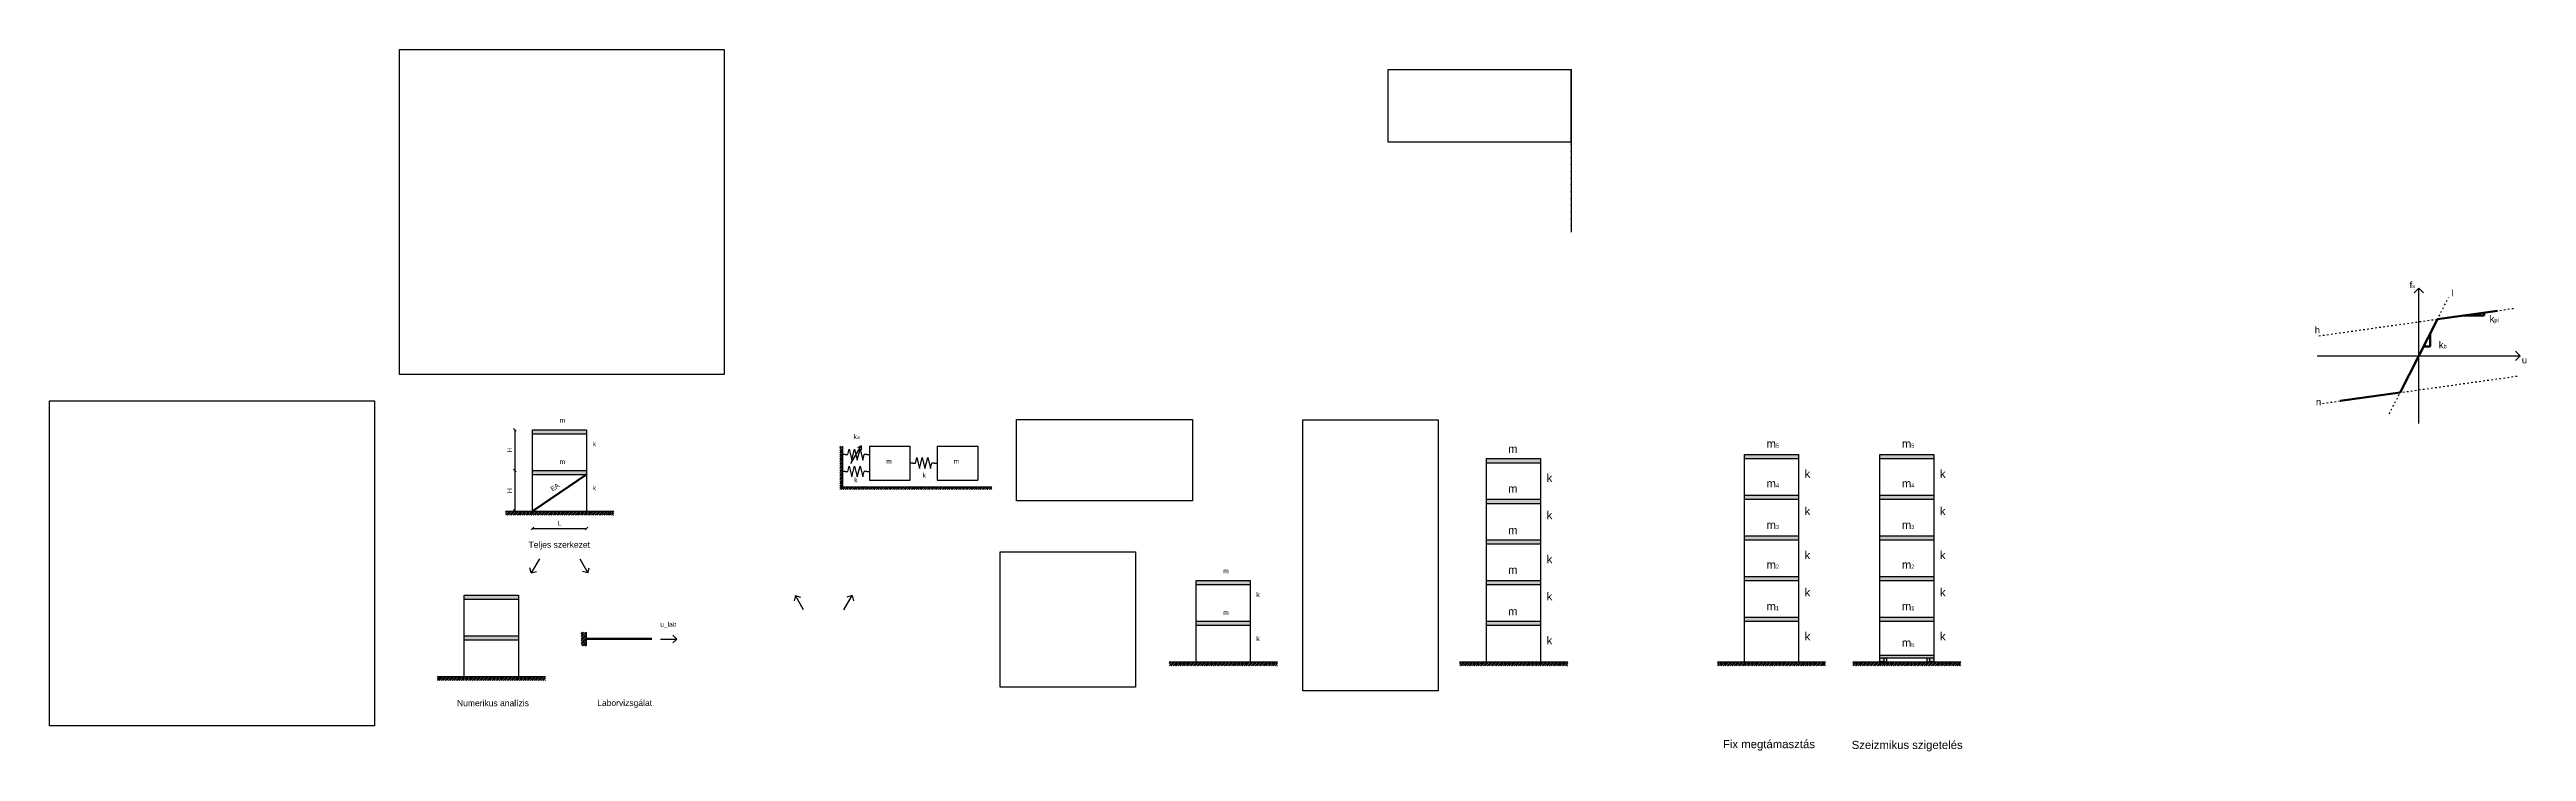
# Model space of a CAD drawing. Header units: millimetres. Extents: x -2527 to 15776, y -833 to 4349.
import ezdxf

# ---------------------------------------------------------------- set-up
doc = ezdxf.new("R2010")
doc.units = ezdxf.units.MM
doc.linetypes.add('ACAD_ISO03W100', pattern=[30, 12, -18])
doc.styles.add('fejléc', font='arialbd.ttf')
doc.styles.get("Standard").update_dxf_attribs({"font": 'arial.ttf'})
doc.dimstyles.new('enyim', dxfattribs={"dimtxt": 50, "dimasz": 20, "dimexe": 1.25, "dimexo": 0.625, "dimgap": 20, "dimtad": 1, "dimdec": 0, "dimlfac": 0.01, "dimzin": 1, "dimtxsty": 'Standard', "dimblk": 'OBLIQUE', "dimcen": 0, "dimse1": 1, "dimse2": 1, "dimadec": 0, "dimazin": 0, "dimtfac": 1, "dimtdec": 0, "dimtmove": 0, "dimatfit": 3, "dimfxl": 1, "dimarcsym": 0})

# ---------------------------------------------------------------- blocks, each defined once
blk = doc.blocks.new('_Oblique')
at = {"color": 0, "linetype": 'ByBlock', "lineweight": -2}
blk.add_line((-0.5, -0.5), (0.5, 0.5), dxfattribs=at)
blk = doc.blocks.new('*D2')
at = {"color": 0, "lineweight": -2}
blk.add_line((1042, 813), (1442, 813), dxfattribs=at)
at = {"layer": 'Defpoints', "color": 0}
for p in [(1042, 942), (1442, 942), (1442, 813)]:
    blk.add_point(p, dxfattribs=at)
at = {"color": 0, "lineweight": -2, "xscale": 20, "yscale": 20, "zscale": 20, "rotation": 180}
blk.add_blockref('_Oblique', (1042, 813), dxfattribs=at)
at = {"color": 0, "lineweight": -2, "xscale": 20, "yscale": 20, "zscale": 20}
blk.add_blockref('_Oblique', (1442, 813), dxfattribs=at)
at = {"color": 0, "insert": (1242, 851), "char_height": 35, "attachment_point": 5}
blk.add_mtext('L ', dxfattribs=at)
blk = doc.blocks.new('*D3')
at = {"color": 0, "lineweight": -2}
blk.add_line((911, 1542), (911, 1242), dxfattribs=at)
at = {"layer": 'Defpoints', "color": 0}
for p in [(1042, 1542), (911, 1242), (1042, 1242)]:
    blk.add_point(p, dxfattribs=at)
at = {"color": 0, "lineweight": -2, "xscale": 20, "yscale": 20, "zscale": 20}
for p, rotation in [((911, 1542), 90), ((911, 1242), 270)]:
    blk.add_blockref('_Oblique', p, dxfattribs=dict(at, rotation=rotation))
at = {"color": 0, "insert": (873, 1392), "char_height": 35, "attachment_point": 5, "rotation": 90}
blk.add_mtext('H', dxfattribs=at)
blk = doc.blocks.new('*D4')
at = {"color": 0, "lineweight": -2}
blk.add_line((911, 1242), (911, 942), dxfattribs=at)
at = {"layer": 'Defpoints', "color": 0}
for p in [(1042, 1242), (911, 942), (1042, 942)]:
    blk.add_point(p, dxfattribs=at)
at = {"color": 0, "lineweight": -2, "xscale": 20, "yscale": 20, "zscale": 20}
for p, rotation in [((911, 1242), 90), ((911, 942), 270)]:
    blk.add_blockref('_Oblique', p, dxfattribs=dict(at, rotation=rotation))
at = {"color": 0, "insert": (873, 1092), "char_height": 35, "attachment_point": 5, "rotation": 90}
blk.add_mtext('H ', dxfattribs=at)

msp = doc.modelspace()

# ---------------------------------------------------------------- hatches: boundary and pattern name
h = msp.add_hatch(color=256)
h.paths.add_polyline_path([(1442.2, 1511.7), (1442.2, 1541.7), (1042.2, 1541.7), (1042.2, 1511.7)])
h.paths.add_polyline_path([(1442.2, 1211.7), (1442.2, 1241.7), (1042.2, 1241.7), (1042.2, 1211.7)])
h = msp.add_hatch()
h.set_pattern_fill('ANSI31', color=256, scale=3, style=0)
h.set_pattern_definition([(45, (1209.944, 158.093), (-6.735192, 6.735192), [])])
h.paths.add_polyline_path([(3332.1, 1420.8), (3312.1, 1420.8), (3312.1, 1120.8), (3312.1, 1100.8), (3332.1, 1100.8), (4437.2, 1100.8), (4437.2, 1120.8), (3332.1, 1120.8)])
h = msp.add_hatch(color=256)
h.paths.add_polyline_path([(8491.2, 1328.6), (8091.2, 1328.6), (8091.2, 1298.6), (8491.2, 1298.6)])
h.paths.add_polyline_path([(8491.2, 998.6), (8491.2, 1028.6), (8091.2, 1028.6), (8091.2, 998.6)])
h.paths.add_polyline_path([(8491.2, 698.6), (8491.2, 728.6), (8091.2, 728.6), (8091.2, 698.6)])
h = msp.add_hatch(color=256)
h.paths.add_polyline_path([(10397, 1328.6), (10397, 1358.6), (9997, 1358.6), (9997, 1328.6)])
h.paths.add_polyline_path([(10397, 1028.6), (10397, 1058.6), (9997, 1058.6), (9997, 1028.6)])
h.paths.add_polyline_path([(10397, 728.6), (10397, 758.6), (9997, 758.6), (9997, 728.6)])
h = msp.add_hatch(color=256)
h.paths.add_polyline_path([(11397, 1328.6), (11397, 1358.6), (10997, 1358.6), (10997, 1328.6)])
h.paths.add_polyline_path([(11397, 1028.6), (11397, 1058.6), (10997, 1058.6), (10997, 1028.6)])
h.paths.add_polyline_path([(11397, 728.6), (11397, 758.6), (10997, 758.6), (10997, 728.6)])
h = msp.add_hatch()
h.set_pattern_fill('ANSI31', color=256, scale=3, style=0)
h.paths.add_polyline_path([(1642.2, 941.7), (842.2, 941.7), (842.2, 911.7), (1642.2, 911.7)])
h = msp.add_hatch(color=256)
h.paths.add_polyline_path([(6345.7, 398.6), (6345.7, 428.6), (5945.7, 428.6), (5945.7, 398.6)])
h.paths.add_polyline_path([(6345.7, 98.6), (6345.7, 128.6), (5945.7, 128.6), (5945.7, 98.6)])
h = msp.add_hatch(color=256)
h.paths.add_polyline_path([(8491.2, 398.6), (8491.2, 428.6), (8091.2, 428.6), (8091.2, 398.6)])
h.paths.add_polyline_path([(8491.2, 98.6), (8491.2, 128.6), (8091.2, 128.6), (8091.2, 98.6)])
h = msp.add_hatch(color=256)
h.paths.add_polyline_path([(10397, 428.6), (10397, 458.6), (9997, 458.6), (9997, 428.6)])
h.paths.add_polyline_path([(10397, 128.6), (10397, 158.6), (9997, 158.6), (9997, 128.6)])
h = msp.add_hatch(color=256)
h.paths.add_polyline_path([(11397, 428.6), (11397, 458.6), (10997, 458.6), (10997, 428.6)])
h.paths.add_polyline_path([(11397, 128.6), (11397, 158.6), (10997, 158.6), (10997, 128.6)])
h = msp.add_hatch(color=256)
h.paths.add_polyline_path([(937.5, 290), (937.5, 320), (537.5, 320), (537.5, 290)])
h.paths.add_polyline_path([(937.5, -10), (937.5, 20), (537.5, 20), (537.5, -10)])
h = msp.add_hatch()
h.set_pattern_fill('ANSI31', color=256, scale=3, style=0)
h.set_pattern_definition([(45, (-1775.116, -108.585), (-6.735192, 6.735192), [])])
h.paths.add_polyline_path([(1440.5, 46.9), (1400.5, 46.9), (1400.5, -53.1), (1440.5, -53.1)])
h = msp.add_hatch()
h.set_pattern_fill('ANSI31', color=256, scale=3, style=0)
h.set_pattern_definition([(45, (4903.53, -1113.121), (-6.73519, 6.73519), [])])
h.paths.add_polyline_path([(6545.7, -171.4), (5745.7, -171.4), (5745.7, -201.4), (6545.7, -201.4)])
h = msp.add_hatch()
h.set_pattern_fill('ANSI31', color=256, scale=3, style=0)
h.set_pattern_definition([(45, (7049.0135, -1113.121), (-6.73519, 6.73519), [])])
h.paths.add_polyline_path([(8691.2, -171.4), (7891.2, -171.4), (7891.2, -201.4), (8691.2, -201.4)])
h = msp.add_hatch()
h.set_pattern_fill('ANSI31', color=256, scale=3, style=0)
h.set_pattern_definition([(45, (8954.7805, -1113.121), (-6.73519, 6.73519), [])])
h.paths.add_polyline_path([(10597, -171.4), (9797, -171.4), (9797, -201.4), (10597, -201.4)])
h = msp.add_hatch()
h.set_pattern_fill('ANSI31', color=256, scale=3, style=0)
h.set_pattern_definition([(45, (9954.7805, -1113.121), (-6.73519, 6.73519), [])])
h.paths.add_polyline_path([(11597, -171.4), (10797, -171.4), (10797, -201.4), (11597, -201.4)])
h = msp.add_hatch(color=256)
h.paths.add_polyline_path([(11397, -122), (10997, -122), (10997, -141.4), (11027, -141.4), (11397, -141.4)])
h.paths.add_polyline_path([(11397, -141.4), (11367, -141.4), (11367, -171.4), (11397, -171.4)])
h.paths.add_polyline_path([(11027, -141.4), (10997, -141.4), (10997, -171.4), (11027, -171.4)])
h = msp.add_hatch(color=256)
h.paths.add_polyline_path([(11047, -141.4), (11027, -141.4), (11027, -171.4), (11047, -171.4)])
h.paths.add_polyline_path([(11367, -141.4), (11347, -141.4), (11347, -171.4), (11367, -171.4)])
h = msp.add_hatch()
h.set_pattern_fill('ANSI31', color=256, scale=3, style=0)
h.set_pattern_definition([(45, (-504.6375, -1221.706), (-6.73519, 6.73519), [])])
h.paths.add_polyline_path([(1137.5, -280), (337.5, -280), (337.5, -310), (1137.5, -310)])

# ---------------------------------------------------------------- linework, layer by layer
for p, q in [((8718, 4199.7), (8718, 2999.7)), ((14980.3, 2587.9), (14945, 2552.5)), ((14980.3, 1587.9), (14980.3, 2587.9)), ((14980.3, 2587.9), (15015.7, 2552.5)), ((14230.3, 2087.9), (15730.3, 2087.9)), ((15730.3, 2087.9), (15695, 2123.2)), ((15730.3, 2087.9), (15695, 2052.5)), ((1042.2, 941.7), (1042.2, 1541.7)), ((1042.2, 1541.7), (1442.2, 1541.7)), ((1042.2, 1511.7), (1442.2, 1511.7)), ((1442.2, 1541.7), (1442.2, 941.7)), ((3332.1, 1420.8), (3332.1, 1120.8)), ((3352.1, 1358.3), (3332.1, 1358.3)), ((3352.1, 1358.3), (3372.1, 1358.3)), ((3372.1, 1358.3), (3382.1, 1398.3)), ((3382.1, 1398.3), (3392.1, 1358.3)), ((3392.1, 1358.3), (3402.1, 1318.3)), ((3402.1, 1318.3), (3412.1, 1358.3)), ((3412.1, 1358.3), (3422.1, 1398.3)), ((3422.1, 1398.3), (3442.1, 1318.3)), ((3442.1, 1318.3), (3462.1, 1398.3)), ((3462.1, 1398.3), (3482.1, 1318.3)), ((3482.1, 1318.3), (3492.1, 1358.3)), ((3512.1, 1358.3), (3492.1, 1358.3)), ((3512.1, 1358.3), (3532.1, 1358.3)), ((3532.1, 1420.8), (3832.1, 1420.8)), ((3532.1, 1420.8), (3532.1, 1170.8)), ((3832.1, 1170.8), (3832.1, 1420.8)), ((3852.1, 1295.8), (3832.1, 1295.8)), ((3852.1, 1295.8), (3872.1, 1295.8)), ((3872.1, 1295.8), (3882.1, 1335.8)), ((3882.1, 1335.8), (3892.1, 1295.8)), ((3892.1, 1295.8), (3902.1, 1255.8)), ((3902.1, 1255.8), (3912.1, 1295.8)), ((3912.1, 1295.8), (3922.1, 1335.8)), ((3922.1, 1335.8), (3942.1, 1255.8)), ((3942.1, 1255.8), (3962.1, 1335.8)), ((3962.1, 1335.8), (3982.1, 1255.8)), ((3982.1, 1255.8), (3992.1, 1295.8)), ((4012.1, 1295.8), (3992.1, 1295.8)), ((4012.1, 1295.8), (4032.1, 1295.8)), ((4032.1, 1420.8), (4332.1, 1420.8)), ((4032.1, 1420.8), (4032.1, 1170.8)), ((4332.1, 1420.8), (4332.1, 1170.8)), ((8091.2, 1028.6), (8091.2, 1328.6)), ((8091.2, 1328.6), (8491.2, 1328.6)), ((8091.2, 1298.6), (8491.2, 1298.6)), ((8491.2, 1328.6), (8491.2, 1028.6)), ((9997, 1058.6), (9997, 1358.6)), ((9997, 1358.6), (10397, 1358.6)), ((9997, 1328.6), (10397, 1328.6)), ((10397, 1358.6), (10397, 1058.6)), ((10997, 1058.6), (10997, 1358.6)), ((10997, 1358.6), (11397, 1358.6)), ((10997, 1328.6), (11397, 1328.6)), ((11397, 1358.6), (11397, 1058.6)), ((1042.2, 1241.7), (1442.2, 1241.7)), ((1042.2, 1211.7), (1442.2, 1211.7)), ((3352.1, 1233.3), (3332.1, 1233.3)), ((3332.1, 1120.8), (4437.2, 1120.8)), ((3352.1, 1233.3), (3372.1, 1233.3)), ((3372.1, 1233.3), (3382.1, 1273.3)), ((3382.1, 1273.3), (3392.1, 1233.3)), ((3392.1, 1233.3), (3402.1, 1193.3)), ((3402.1, 1193.3), (3412.1, 1233.3)), ((3412.1, 1233.3), (3422.1, 1273.3)), ((3422.1, 1273.3), (3442.1, 1193.3)), ((3442.1, 1193.3), (3462.1, 1273.3)), ((3462.1, 1273.3), (3482.1, 1193.3)), ((3482.1, 1193.3), (3492.1, 1233.3)), ((3512.1, 1233.3), (3492.1, 1233.3)), ((3512.1, 1233.3), (3532.1, 1233.3)), ((3532.1, 1170.8), (3832.1, 1170.8)), ((4032.1, 1170.8), (4332.1, 1170.8)), ((842.2, 941.7), (1642.2, 941.7)), ((8091.2, 428.6), (8091.2, 1028.6)), ((8091.2, 1028.6), (8491.2, 1028.6)), ((8091.2, 998.6), (8491.2, 998.6)), ((8491.2, 1028.6), (8491.2, 428.6)), ((9997, 458.6), (9997, 1058.6)), ((9997, 1058.6), (10397, 1058.6)), ((9997, 1028.6), (10397, 1028.6)), ((10397, 1058.6), (10397, 458.6)), ((10997, 458.6), (10997, 1058.6)), ((10997, 1058.6), (11397, 1058.6)), ((10997, 1028.6), (11397, 1028.6)), ((11397, 1058.6), (11397, 458.6)), ((9997, 758.6), (10397, 758.6)), ((10997, 758.6), (11397, 758.6)), ((8091.2, 728.6), (8491.2, 728.6)), ((8091.2, 698.6), (8491.2, 698.6)), ((9997, 728.6), (10397, 728.6)), ((10997, 728.6), (11397, 728.6)), ((5945.7, -171.4), (5945.7, 428.6)), ((5945.7, 428.6), (6345.7, 428.6)), ((5945.7, 398.6), (6345.7, 398.6)), ((6345.7, 428.6), (6345.7, -171.4)), ((8091.2, -171.4), (8091.2, 428.6)), ((8091.2, 428.6), (8491.2, 428.6)), ((8091.2, 398.6), (8491.2, 398.6)), ((8491.2, 428.6), (8491.2, -171.4)), ((9997, -171.4), (9997, 458.6)), ((9997, 458.6), (10397, 458.6)), ((9997, 428.6), (10397, 428.6)), ((10397, 458.6), (10397, -171.4)), ((10997, -141.4), (10997, 458.6)), ((10997, 458.6), (11397, 458.6)), ((10997, 428.6), (11397, 428.6)), ((11397, 458.6), (11397, -141.4)), ((537.5, -280), (537.5, 320)), ((537.5, 320), (937.5, 320)), ((537.5, 290), (937.5, 290)), ((937.5, 320), (937.5, -280)), ((537.5, 20), (937.5, 20)), ((1440.5, -53.1), (1440.5, 46.9)), ((5945.7, 128.6), (6345.7, 128.6)), ((5945.7, 98.6), (6345.7, 98.6)), ((8091.2, 128.6), (8491.2, 128.6)), ((8091.2, 98.6), (8491.2, 98.6)), ((9997, 158.6), (10397, 158.6)), ((9997, 128.6), (10397, 128.6)), ((10997, 158.6), (11397, 158.6)), ((10997, 128.6), (11397, 128.6)), ((537.5, -10), (937.5, -10)), ((5745.7, -171.4), (6545.7, -171.4)), ((7891.2, -171.4), (8691.2, -171.4)), ((9797, -171.4), (10597, -171.4)), ((10797, -171.4), (11597, -171.4)), ((10997, -111.4), (10997, -81.4)), ((10997, -122), (11397, -122)), ((10997, -141.4), (11397, -141.4)), ((10997, -141.4), (11027, -141.4)), ((10997, -171.4), (10997, -141.4)), ((11027, -171.4), (10997, -171.4)), ((11027, -141.4), (11027, -171.4)), ((11047, -141.4), (11047, -171.4)), ((11347, -171.4), (11347, -141.4)), ((11367, -141.4), (11397, -141.4)), ((11367, -171.4), (11367, -141.4)), ((11397, -171.4), (11367, -171.4)), ((11397, -141.4), (11397, -171.4)), ((337.5, -280), (1137.5, -280))]:
    msp.add_line(p, q)
at = {"linetype": 'ACAD_ISO03W100'}
for p, q in [((14242.2, 2235.6), (15687.9, 2438.8)), ((14762.1, 1659.6), (15199.7, 2518.4)), ((14268.4, 1736.2), (15714.1, 1939.3))]:
    msp.add_line(p, q, dxfattribs=at)
at = {"lineweight": 158}
for p, q in [((15118.4, 2358.8), (15561.4, 2421)), ((14842.3, 1816.8), (15118.4, 2358.8)), ((14842.3, 1816.8), (14399.3, 1754.6))]:
    msp.add_line(p, q, dxfattribs=at)
at = {"lineweight": 80}
for p, q in [((15311.4, 2385.9), (15463.2, 2385.9)), ((15463.2, 2385.9), (15463.2, 2407.2)), ((15062.9, 2156.4), (15062.9, 2249.9)), ((15015.3, 2156.4), (15062.9, 2156.4))]:
    msp.add_line(p, q, dxfattribs=at)
at = {"lineweight": 30}
for p, q in [((3394.6, 1293.3), (3469.6, 1423.2)), ((3469.6, 1423.2), (3443.6, 1408.2)), ((3469.6, 1423.2), (3469.6, 1393.2)), ((1092.7, 588.4), (1032.7, 484.5)), ((1391.2, 588.4), (1451.2, 484.5)), ((1032.7, 484.5), (1022.4, 523.1)), ((1032.7, 484.5), (1071.4, 494.8)), ((1451.2, 484.5), (1412.5, 494.8)), ((1451.2, 484.5), (1461.5, 523.1)), ((2984.8, 317.2), (2974.5, 278.6)), ((3044.8, 213.3), (2984.8, 317.2)), ((2984.8, 317.2), (3023.5, 306.9)), ((3343.2, 213.3), (3403.2, 317.2)), ((3403.2, 317.2), (3364.6, 306.9)), ((3403.2, 317.2), (3413.6, 278.6)), ((2107.7, -3.5), (2079.4, 24.8)), ((1987.7, -3.5), (2107.7, -3.5)), ((2107.7, -3.5), (2079.4, -31.7))]:
    msp.add_line(p, q, dxfattribs=at)
at = {"lineweight": 100}
for p, q in [((1042.2, 941.7), (1442.2, 1211.7)), ((1440.5, -3.1), (1923.1, -3.1))]:
    msp.add_line(p, q, dxfattribs=at)
for points in [[(58.1, 4349), (2458.1, 4349), (2458.1, 1949), (58.1, 1949)], [(8718, 4199.7), (7363.4, 4199.7), (7363.4, 3667.7), (8718, 3667.7)], [(-2526.6, 1754.5), (-126.6, 1754.5), (-126.6, -645.5), (-2526.6, -645.5)], [(4617.7, 1617.8), (5917.7, 1617.8), (5917.7, 1017.8), (4617.7, 1017.8)], [(6732.9, 1615.1), (7732.9, 1615.1), (7732.9, -384.9), (6732.9, -384.9)], [(4498.5, 641.3), (5498.5, 641.3), (5498.5, -358.7), (4498.5, -358.7)]]:
    msp.add_lwpolyline(points, close=True)
for p in [(8718, 4199.7), (8718, 4149.7), (8718, 4099.7), (8718, 4049.7), (8718, 3999.7), (8718, 3949.7), (8718, 3899.7), (8718, 3849.7), (8718, 3799.7), (8718, 3749.7), (8718, 3699.7), (8718, 3649.7), (8718, 3599.7), (8718, 3549.7), (8718, 3499.7), (8718, 3449.7), (8718, 3399.7), (8718, 3349.7), (8718, 3299.7), (8718, 3249.7), (8718, 3199.7), (8718, 3149.7), (8718, 3099.7), (8718, 3049.7), (3532.1, 1358.3), (4032.1, 1295.8), (3532.1, 1233.3)]:
    msp.add_point(p)

# ---------------------------------------------------------------- texts
at = {"lineweight": 18, "char_height": 50, "attachment_point": 1, "style": 'fejléc'}
for s, insert, width in [('{\\fArial|b0|i0|c238|p34;f\\H0.6x;s}', (14912.3, 2638), 104.062), ('{\\fArial|b0|i0|c238|p34;l}', (15219.9, 2575.9), 104.062), ('{\\fArial|b0|i0|c238|p34;k\\H0.6x;pl}', (15503.7, 2386), 104.062), ('{\\fArial|b0|i0|c238|p34;h}', (14211.2, 2303.2), 128.463), ('{\\fArial|b0|i0|c238|p34;k\\H0.6x;b}', (15128, 2193.8), 104.062), ('{\\fArial|b0|i0|c238|p34;u}', (15741.4, 2081.8), 104.062), ('{\\fArial|b0|i0|c238|p34;n}', (14220.4, 1773.4), 104.062)]:
    msp.add_mtext(s, dxfattribs=dict(at, insert=insert, width=width))
at = {"attachment_point": 1}
for s, insert, char_height, width in [('{\\fArial|b0|i0|c238|p34;m}', (1242.2, 1629.5), 35, 121.102), ('{\\fArial|b0|i0|c238|p34;k\\H0.6x;nl}', (3415.2, 1508.8), 35, 121.102), ('{\\fArial|b0|i0|c238|p34;m}', (1242.2, 1323.2), 35, 121.102), ('{\\fArial|b0|i0|c238|p34;k}', (1487.1, 1454.8), 35, 121.102), ('m', (3656.4, 1326.3), 35, 90.064), ('m', (4154.3, 1326.3), 35, 118.631), ('{\\fArial|b0|i0|c238|p34;m}', (8250.7, 1430.6), 60, 121.102), ('m{\\H0.5x;5}', (10160, 1469.4), 60, 121.102), ('m{\\H0.5x;5}', (11160, 1469.4), 60, 121.102), ('{\\fArial|b0|i0|c238|p34;k}', (1487.1, 1129.9), 35, 121.102), ('{\\fArial|b0|i0|c238|p34;k}', (3419.6, 1189), 35, 121.102), ('{\\fArial|b0|i0|c238|p34;k}', (3924.1, 1223.4), 35, 121.102), ('{\\fArial|b0|i0|c238|p34;m}', (8250.7, 1136.9), 60, 121.102), ('m{\\H0.5x;4}', (10160, 1175.7), 60, 121.102), ('m{\\H0.5x;4}', (11160, 1175.7), 60, 121.102), ('{\\fArial|b0|i0|c238|p34;k}', (8536.1, 941.6), 60, 121.102), ('{\\fArial|b0|i0|c238|p34;k}', (10441.9, 971.6), 60, 121.102), ('{\\fArial|b0|i0|c238|p34;k}', (11441.9, 971.6), 60, 121.102), ('{\\fArial|b0|i0|c238|p34;m}', (8250.7, 830.6), 60, 121.102), ('m{\\H0.5x;3}', (10160, 869.4), 60, 121.102), ('m{\\H0.5x;3}', (11160, 869.4), 60, 121.102), ('Teljes szerkezet', (1012.7, 716), 45, 701.153), ('{\\fArial|b0|i0|c238|p34;k}', (8536.1, 616.8), 60, 121.102), ('m{\\H0.5x;2}', (10160, 575.7), 60, 121.102), ('{\\fArial|b0|i0|c238|p34;k}', (10441.9, 646.8), 60, 121.102), ('m{\\H0.5x;2}', (11160, 575.7), 60, 121.102), ('{\\fArial|b0|i0|c238|p34;k}', (11441.9, 646.8), 60, 121.102), ('{\\fArial|b0|i0|c238|p34;m}', (6145.7, 516.4), 35, 121.102), ('{\\fArial|b0|i0|c238|p34;m}', (8250.7, 536.9), 60, 121.102), ('{\\fArial|b0|i0|c238|p34;k}', (10441.9, 371.6), 60, 121.102), ('{\\fArial|b0|i0|c238|p34;k}', (11441.9, 371.6), 60, 121.102), ('{\\fArial|b0|i0|c238|p34;m}', (6145.7, 210.1), 35, 121.102), ('{\\fArial|b0|i0|c238|p34;k}', (6390.6, 341.6), 35, 121.102), ('{\\fArial|b0|i0|c238|p34;m}', (8250.7, 230.6), 60, 121.102), ('{\\fArial|b0|i0|c238|p34;k}', (8536.1, 341.6), 60, 121.102), ('m{\\H0.5x;1}', (10160, 269.4), 60, 121.102), ('m{\\H0.5x;1}', (11160, 269.4), 60, 121.102), ('{\\fArial|b0|i0|c238|p34;k}', (6390.6, 16.8), 35, 121.102), ('{\\fArial|b0|i0|c238|p34;k}', (8536.1, 16.8), 60, 121.102), ('{\\fArial|b0|i0|c238|p34;k}', (10441.9, 46.8), 60, 121.102), ('{\\fArial|b0|i0|c238|p34;k}', (11441.9, 46.8), 60, 121.102), ('m{\\H0.5x;b}', (11160, -0.6), 60, 121.102), ('Numerikus analízis', (484.5, -454.1), 45, 701.153), ('Laborvizsgálat', (1520.4, -452.1), 45, 556.959)]:
    msp.add_mtext(s, dxfattribs=dict(at, insert=insert, char_height=char_height, width=width))
at = {"insert": (1170.2, 1114.3), "char_height": 35, "width": 244.117, "attachment_point": 1, "rotation": 34.01935}
msp.add_mtext('{\\fArial|b0|i0|c238|p34;EA}', dxfattribs=at)
at = {"attachment_point": 1, "style": 'fejléc'}
for s, insert, char_height, width in [('{\\fArial|b0|i0|c238|p34;k}', (8536.1, 1216.8), 60, 121.102), ('{\\fArial|b0|i0|c238|p34;k}', (10441.9, 1246.8), 60, 121.102), ('{\\fArial|b0|i0|c238|p34;k}', (11441.9, 1246.8), 60, 121.102), ('{\\fArial|b0|i0|c238|p34;u_lab}', (1986.2, 122.8), 35, 33.416), ('{\\fArial|b0|i0|c238|p34;Fix megtámasztás}', (9838.4, -749.1), 60, 1130.476), ('{\\fArial|b0|i0|c238|p34;Szeizmikus szigetelés}', (10789.9, -755.1), 60, 849.671)]:
    msp.add_mtext(s, dxfattribs=dict(at, insert=insert, char_height=char_height, width=width))

# ---------------------------------------------------------------- dimensions: what is measured, and where the dimension line sits
for base, p1, p2, text, picture, middle in [((910.9, 1241.7), (1042.2, 1541.7), (1042.2, 1241.7), 'H', '*D3', (873.4, 1391.7)), ((910.9, 941.7), (1042.2, 1241.7), (1042.2, 941.7), 'H ', '*D4', (873.4, 1091.7))]:
    dim = msp.add_linear_dim(base=base, p1=p1, p2=p2, angle=90, text=text, dimstyle='enyim', override={"dimtxt": 35})
    dim.commit()
    dim.dimension.update_dxf_attribs({"geometry": picture, "text_midpoint": middle})
dim = msp.add_linear_dim(base=(1442.2, 813.1), p1=(1042.2, 941.7), p2=(1442.2, 941.7), text='L ', dimstyle='enyim', override={"dimtxt": 35})
dim.commit()
dim.dimension.update_dxf_attribs({"geometry": '*D2', "text_midpoint": (1242.2, 813.1), "dimtype": 160})

doc.saveas('drawing.dxf')
